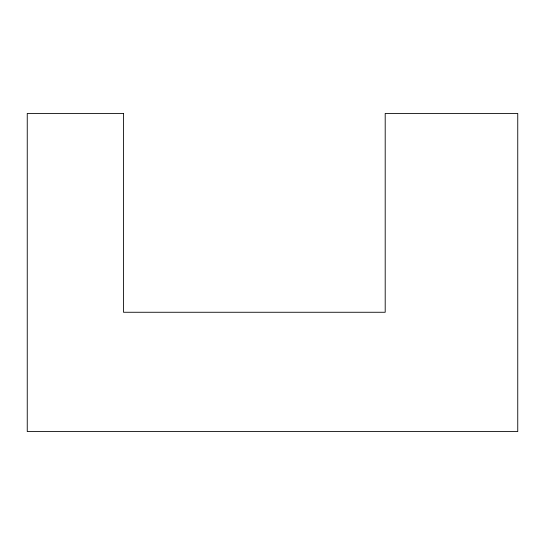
<?xml version="1.0" encoding="UTF-8"?>
<svg xmlns="http://www.w3.org/2000/svg" width="545" height="545" viewBox="0 0 545 545"><rect width="100%" height="100%" fill="white"/><g stroke="black" fill="none" stroke-linecap="round" stroke-linejoin="round"><path stroke-width="0.82" d="M123.497 113.442L27.25 113.442L27.25 431.558L517.75 431.558L517.75 113.442L385.199 113.442L385.199 312.265L123.497 312.265L123.497 113.442"/></g></svg>
